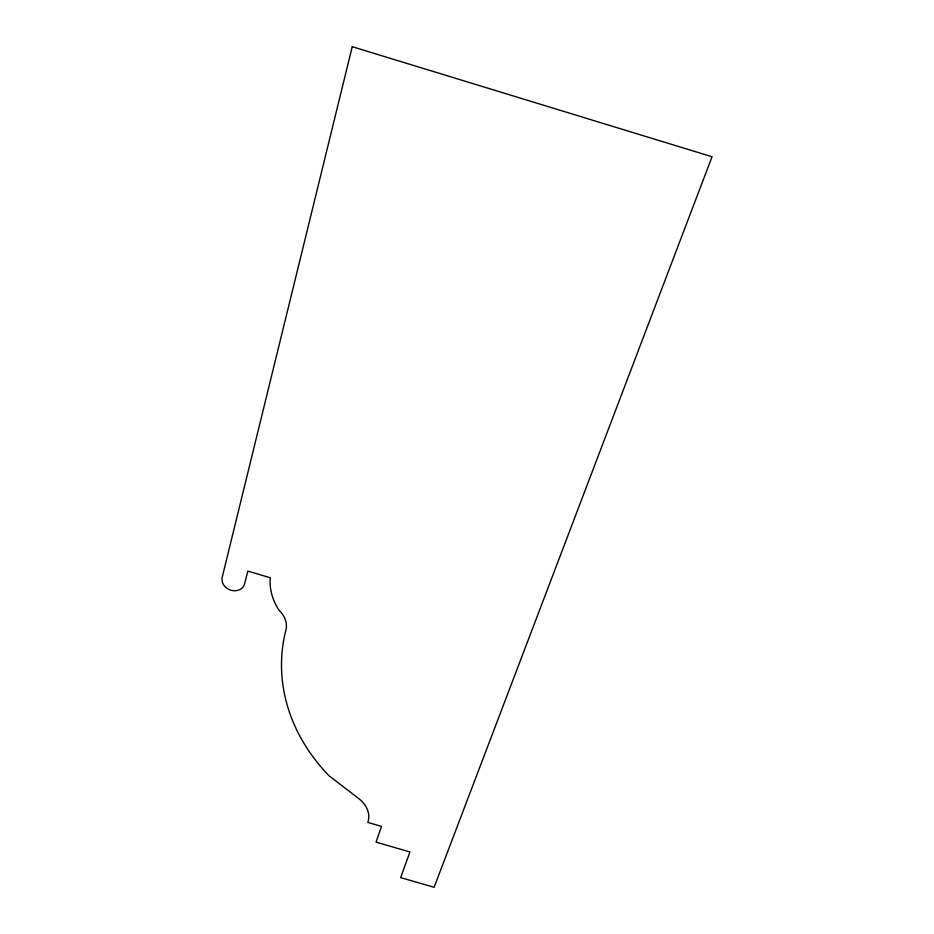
<?xml version="1.0" encoding="UTF-8"?>
<svg xmlns="http://www.w3.org/2000/svg" width="934" height="934" viewBox="0 0 934 934"><rect width="100%" height="100%" fill="white"/><g stroke="black" fill="none" stroke-linecap="round" stroke-linejoin="round"><path stroke-width="1.4" d="M352.246 46.7L222.187 577.364A11.687 9.865 22.5 0 0 230.978 590.23A11.687 9.865 22.5 0 0 244.545 583.96L247.825 571.118L270.276 577.749A60.967 52.234 17.2 0 0 279.289 610.544A24.401 20.408 19.8 0 1 285.465 631.804A200.997 167.933 7.6 0 0 329.188 775.897L358.819 798.64A28.522 22.346 13.4 0 1 367.856 822.41L381.516 826.392L376.075 842.129L409.956 851.983L400.663 877.598L434.112 887.3L712.047 156.749L352.246 46.7"/></g></svg>
